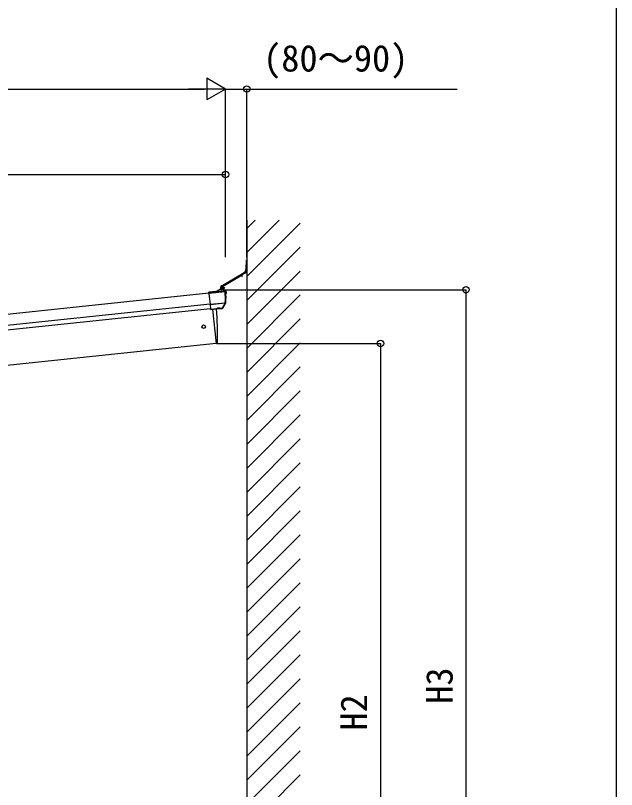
# Model space of a CAD drawing. Units: millimetres, scale not verified. Extents: x -7000 to 7000, y -10401 to 10355.
# Drawn here: x 4751 to 7000, y 3043 to 5940 of the extents above; entities that cross this region are included whole.
import ezdxf
from ezdxf.enums import TextEntityAlignment as Align

# ---------------------------------------------------------------- set-up
doc = ezdxf.new("R2010")
doc.units = ezdxf.units.MM
doc.header["$LTSCALE"] = 50
for name, color, linetype in [('0-4_YKK_13', 4, 'Continuous'), ('0-5_YKK_A1', 4, 'Continuous'), ('0-6_YKK_D', 6, 'Continuous'), ('0-7_YKK_ZWAK', 7, 'Continuous')]:
    doc.layers.add(name, color=color, linetype=linetype)
doc.styles.add('ＭＳ ゴシック', font='')
doc.styles.get('ＭＳ ゴシック').set_extended_font_data('MS Gothic')

msp = doc.modelspace()

# ---------------------------------------------------------------- linework, layer by layer
at = {"layer": '0-4_YKK_13'}
for p, q in [((5614.07, 4989.85), (5615.94, 5024.24)), ((5617.17, 4988.64), (5616.94, 5024.22)), ((5525.63, 4925.06), (5598.92, 4969.09)), ((5527.22, 4929.97), (5606.82, 4977.81)), ((5598.21, 4964.12), (5599.36, 4968.76)), ((5599.47, 4963.81), (5601.08, 4970.29)), ((5601.22, 4970.47), (5609.89, 4975.69)), ((5522.78, 4928.57), (5523.11, 4928.6)), ((5501.24, 4906.49), (5474.72, 4903.71)), ((5474.76, 4903.34), (5474.72, 4903.71)), ((5474.76, 4903.34), (5502.52, 4906.25)), ((5475.07, 4900.36), (5474.76, 4903.34)), ((5535.41, 4906.7), (5475.07, 4900.36)), ((5475.07, 4900.36), (5475.14, 4899.73)), ((5535.51, 4906.07), (5475.14, 4899.73)), ((5475.14, 4899.73), (5479.47, 4858.53)), ((5501.49, 4906.17), (5501.24, 4906.49)), ((5501.49, 4906.17), (5512.89, 4913.32)), ((5513.34, 4913.03), (5502.52, 4906.25)), ((5535.01, 4909.67), (5502.52, 4906.25)), ((5512.89, 4913.32), (5512.84, 4913.46)), ((5514.07, 4913.87), (5514.11, 4913.74)), ((5514.11, 4913.74), (5527.51, 4915.15)), ((5514.11, 4913.74), (5514.16, 4913.32)), ((5527.56, 4914.73), (5514.16, 4913.32)), ((5519.97, 4922.84), (5519.18, 4922.62)), ((5519.97, 4922.84), (5520.47, 4922.8)), ((5519.97, 4922.84), (5520.8, 4914.88)), ((5520.8, 4914.88), (5519.99, 4914.94)), ((5520.26, 4923.88), (5520.11, 4925.27)), ((5520.47, 4922.8), (5521.29, 4915.02)), ((5521.58, 4923.71), (5520.59, 4923.61)), ((5520.8, 4914.88), (5521.29, 4915.02)), ((5521.91, 4923.45), (5522.23, 4920.48)), ((5522.52, 4917.66), (5522.81, 4914.89)), ((5523.14, 4914.63), (5527.02, 4915.03)), ((5524.91, 4923.61), (5524.94, 4923.36)), ((5525.49, 4922.92), (5526.18, 4922.99)), ((5526.73, 4922.55), (5527.47, 4915.58)), ((5527.51, 4915.15), (5527.56, 4915.29)), ((5527.51, 4915.15), (5527.56, 4914.73)), ((5527.56, 4915.29), (5527.55, 4915.29)), ((5528.92, 4921.77), (5528.84, 4921.6)), ((5528.89, 4921.16), (5532, 4921.49)), ((5528.92, 4921.77), (5529.13, 4921.79)), ((5528.92, 4921.77), (5529.08, 4921.18)), ((5528.92, 4920.91), (5533.37, 4920.38)), ((5528.97, 4920.51), (5529.73, 4918.29)), ((5529.13, 4921.79), (5529.31, 4921.21)), ((5529.2, 4918.23), (5529.73, 4918.29)), ((5529.27, 4920.48), (5529.97, 4917.96)), ((5529.34, 4921.51), (5532.09, 4921.8)), ((5529.54, 4920.45), (5530.04, 4918.82)), ((5529.97, 4917.96), (5529.73, 4918.29)), ((5529.75, 4921.56), (5529.78, 4921.26)), ((5529.87, 4920.41), (5530.11, 4918.17)), ((5530.04, 4918.17), (5529.97, 4917.96)), ((5530.04, 4918.17), (5532.45, 4918.42)), ((5534.53, 4910.3), (5530.47, 4913.8)), ((5531.22, 4914.21), (5531.16, 4914.01)), ((5531.16, 4914.01), (5535.22, 4910.51)), ((5531.22, 4914.2), (5531.22, 4914.21)), ((5531.22, 4914.2), (5535.54, 4910.71)), ((5531.55, 4919.29), (5532.45, 4918.42)), ((5532.09, 4921.8), (5532, 4921.49)), ((5532, 4921.49), (5533.37, 4920.38)), ((5533.79, 4920.42), (5532.09, 4921.8)), ((5532.31, 4920.12), (5533.81, 4920.27)), ((5532.31, 4920.12), (5533.83, 4920.12)), ((5533.83, 4920.12), (5532.45, 4918.42)), ((5533.37, 4920.38), (5533.79, 4920.42)), ((5533.83, 4920.12), (5533.79, 4920.42)), ((5535.08, 4909.68), (5535.01, 4909.67)), ((5535.22, 4910.51), (5535.55, 4910.7)), ((5536.39, 4906.86), (5535.41, 4906.7)), ((5535.51, 4906.07), (5535.41, 4906.7)), ((5536.5, 4906.24), (5535.51, 4906.07)), ((5535.54, 4910.71), (5536.4, 4910.01)), ((5536.61, 4908.87), (5536.17, 4908.61)), ((5536.39, 4906.86), (5536.5, 4906.24)), ((5536.62, 4908.86), (5536.61, 4908.87)), ((5536.62, 4908.86), (5537.06, 4906.21)), ((5537.48, 4908.16), (5536.62, 4908.86)), ((5537.79, 4906.31), (5537.48, 4908.16)), ((5538.42, 4902.66), (5538.9, 4903.86)), ((5538.42, 4902.66), (5539.14, 4901.58)), ((5538.5, 4906.28), (5539.25, 4899.13)), ((5540.61, 4904.95), (5538.9, 4903.86)), ((5541.04, 4900.87), (5539.14, 4901.58)), ((5479.47, 4858.53), (5535.81, 4864.45)), ((5479.56, 4857.65), (5479.47, 4858.53)), ((5535.57, 4863.54), (5479.56, 4857.65)), ((5479.56, 4857.65), (5481.32, 4840.86)), ((5481.32, 4840.86), (5505.69, 4843.43)), ((5481.48, 4839.38), (5481.32, 4840.86)), ((5505.84, 4841.94), (5481.48, 4839.38)), ((5481.48, 4839.38), (5481.5, 4839.15)), ((5481.5, 4839.15), (5491.45, 4840.2)), ((5488.47, 4839.79), (5501.85, 4712.49)), ((5491.45, 4840.2), (5491.72, 4840.13)), ((5491.72, 4840.13), (5517.05, 4842.8)), ((5505.59, 4844.33), (5514.54, 4845.27)), ((5505.69, 4843.43), (5505.59, 4844.33)), ((5505.84, 4841.94), (5505.69, 4843.43)), ((5505.87, 4841.74), (5505.84, 4841.94)), ((5514.82, 4842.68), (5505.87, 4841.74)), ((5514.16, 4844.98), (5506.03, 4844.13)), ((5506.12, 4844.11), (5506.16, 4843.73)), ((5506.13, 4844.01), (5514.09, 4844.84)), ((5506.16, 4843.73), (5506.29, 4842.49)), ((5514.16, 4844.12), (5506.21, 4843.29)), ((5506.29, 4842.49), (5506.31, 4842.29)), ((5514.12, 4844.56), (5514.08, 4844.95)), ((5514.25, 4843.32), (5514.12, 4844.56)), ((5514.27, 4843.13), (5514.25, 4843.32)), ((5514.54, 4845.27), (5514.64, 4844.37)), ((5514.64, 4844.37), (5526.31, 4845.59)), ((5514.64, 4844.37), (5514.8, 4842.88)), ((5524.86, 4843.94), (5514.8, 4842.88)), ((5514.8, 4842.88), (5514.82, 4842.68)), ((5517.05, 4842.8), (5517.31, 4842.92)), ((5517.31, 4842.92), (5525, 4843.72)), ((5525, 4843.72), (5524.86, 4843.94)), ((5526.31, 4845.59), (5535.57, 4863.54)), ((5527.1, 4845.55), (5527.36, 4845.16)), ((5536.39, 4863.55), (5527.13, 4845.61)), ((5527.36, 4845.16), (5537.48, 4863.42)), ((5535.66, 4863.81), (5535.81, 4864.45)), ((5535.81, 4864.45), (5535.87, 4864.79)), ((5536.75, 4864.39), (5536.49, 4863.74)), ((5536.84, 4864.89), (5536.75, 4864.39)), ((5501.85, 4712.49), (5503.91, 4712.78))]:
    msp.add_line(p, q, dxfattribs=at)
for points in [[(5501.24, 4906.49), (5512.84, 4913.46), (5512.84, 4913.46)], [(5514.07, 4913.87), (5514.07, 4913.87), (5527.55, 4915.29)], [(5518.17, 4920.94), (5520.6, 4920.04), (5521.32, 4918.96)], [(5518.66, 4916.37), (5520.84, 4917.76), (5521.32, 4918.96)], [(5528.96, 4920.52), (5532.31, 4920.12), (5531.55, 4919.29), (5530.03, 4918.97)], [(5529.13, 4921.79), (5529.44, 4921.37), (5529.49, 4921.23)], [(5535.52, 4906), (5535.55, 4906.01), (5535.68, 4906.03), (5536, 4906.07), (5536.26, 4906.1), (5536.44, 4906.13), (5536.51, 4906.14)], [(5536.18, 4908.91), (5536.14, 4908.95), (5536.14, 4908.92), (5536.16, 4908.71), (5536.17, 4908.61)], [(5536.51, 4906.14), (5537.06, 4906.21), (5537.79, 4906.31)], [(5505.69, 4843.43), (5505.79, 4843.44), (5505.88, 4843.46), (5505.96, 4843.5), (5506.03, 4843.54), (5506.09, 4843.58), (5506.13, 4843.63), (5506.16, 4843.68), (5506.16, 4843.73)], [(5514.12, 4844.56), (5514.13, 4844.52), (5514.16, 4844.47), (5514.21, 4844.43), (5514.28, 4844.4), (5514.36, 4844.38), (5514.45, 4844.37), (5514.54, 4844.36), (5514.64, 4844.37)], [(5537.48, 4863.42), (5536.96, 4863.59), (5536.49, 4863.74)], [(5536.84, 4864.89), (5537.14, 4864.79), (5537.84, 4864.57)]]:
    msp.add_lwpolyline(points, dxfattribs=at)
msp.add_lwpolyline([(5520.44, 4923.14), (5521.93, 4923.3), (5522.82, 4914.84), (5521.33, 4914.69)], close=True, dxfattribs=at)
for centre, radius, start, end in [((5616.44, 5024.21), 0.5, 0.36864, 176.89297), ((5599.1, 4990.66), 15, 301, 356.89297), ((5602.17, 4988.54), 15, 301, 0.36864), ((5598.84, 4963.97), 0.65, 166, 346), ((5599.07, 4968.83), 0.3, 346, 121), ((5601.37, 4970.22), 0.3, 121, 166), ((5523.1, 4925.58), 3, 96, 186), ((5522.06, 4938.55), 10, 276, 301), ((5514.38, 4910.89), 3, 96.02369, 120.97631), ((5512.83, 4912.72), 0.603, 31.49733, 84.25492), ((5524.46, 4919.29), 6.5, 153.94412, 218.05588), ((5519.43, 4921.75), 0.9, 106, 153.94412), ((5520.05, 4915.84), 0.9, 218.05588, 266), ((5520.56, 4923.91), 0.3, 186, 276), ((5521.61, 4923.42), 0.3, 6, 96), ((5522.72, 4920.53), 0.5, 186, 256.52878), ((5523.02, 4917.72), 0.5, 115.47122, 186), ((5522.37, 4919.07), 1, 295.47122, 76.52878), ((5523.11, 4914.93), 0.3, 186, 276), ((5526.4, 4923.77), 1.5, 121, 186), ((5525.44, 4923.41), 0.5, 186, 276), ((5526.24, 4922.49), 0.5, 6, 96), ((5526.97, 4915.53), 0.5, 276, 6), ((5528.08, 4910.32), 5, 51.04426, 95.95574), ((5530.98, 4913.34), 0.687, 75.11783, 138.10206), ((5535.04, 4909.85), 0.687, 75.11783, 138.10206), ((5535.6, 4909.51), 0.544, 162.73188, 200.98978), ((5535.18, 4908.64), 1.04, 14.99418, 95.57305), ((5535.23, 4908.36), 0.972, 14.97563, 98.15804), ((5321.93, 4883.62), 214.77, 354.96783, 5.98122), ((5324.01, 4883.84), 213.67, 354.91014, 5.98896), ((5336.9, 4885.2), 202, 354.13916, 6), ((5538.65, 4906.3), 0.154, 68.71904, 186), ((5537.18, 4902.53), 4.2, 303.28096, 68.71904), ((5539.4, 4899.15), 0.154, 186, 303.28096), ((4607.25, 4752.7), 900, 357.63919, 5.64987), ((5505.79, 4842.44), 0.5, 275.94657, 5.94647), ((5514.74, 4843.38), 0.5, 186.05353, 276.05343), ((5524.74, 4846.62), 2.99, 285.2717, 331.00739), ((5526.66, 4846.18), 0.767, 240.34994, 304.88109), ((5526.71, 4846.26), 0.781, 239.225, 302.63957), ((5535.97, 4864.21), 0.781, 239.225, 302.63957), ((5536.14, 4864.53), 0.864, 236.18007, 293.81643), ((5536.37, 4865.86), 1.52, 248.08197, 284.29261), ((5536.2, 4866.28), 1.53, 257.29542, 294.62651), ((5534.86, 4864.88), 3, 331, 354.13916), ((5503.49, 4715.75), 3, 278, 357.63919)]:
    msp.add_arc(centre, radius, start, end, dxfattribs=at)
for centre, major_axis, ratio, start_param, end_param in [((5503.82, 4906.46), (2.33, 0.28), 0.02349, 3.1555782, 4.1212369), ((5514.46, 4910.67), (-0.67, 3.02), 0.969687, 6.173674, 6.6091794), ((5514.4, 4911.24), (-0.46, 2.04), 0.954331, 6.1723047, 6.60781), ((5527.98, 4909.98), (0.53, 5.17), 0.961456, 5.6979268, 6.4817801), ((5527.92, 4910.55), (0.44, 4.17), 0.951804, 5.6990393, 6.4828925), ((5533.21, 4908.72), (0.99, 1.82), 0.953986, 5.676545, 6.0811891), ((5535.53, 4906.71), (-0.44, 2.97), 0.040783, 0.492744, 1.5691306), ((5533.27, 4908.15), (1.44, 2.71), 0.969265, 5.4394983, 6.0745628), ((5547.76, 4907.36), (-33.39, 199.6), 0.060748, 1.5670855, 1.567432), ((5530.13, 4911.23), (5.88, -1.31), 0.24881, 0.460585, 0.4641038), ((5533.66, 4908.37), (0.23, 2.99), 0.996996, 4.9538539, 5.6767523), ((5536.51, 4906.87), (-0.33, 1.98), 0.061048, 0.4906619, 1.5670485), ((5534.51, 4907.68), (-2.34, 1.9), 0.995767, 3.9859716, 4.712389), ((5548.75, 4907.53), (-33.28, 198.61), 0.061048, 1.5670485, 1.5675471), ((5505.57, 4844.58), (-0.531, 0.43), 0.267949, 1.8325957, 2.8187067), ((5505.81, 4842.24), (-0.052, 0.498), 0.998135, 3.1415927, 4.712389), ((5505.62, 4844.06), (0.497, 0.052), 0.07321, 0, 0.5846853), ((5514.57, 4845), (0.497, 0.052), 0.07321, 2.5569074, 3.1415927), ((5514.52, 4845.52), (0.43, 0.531), 0.267949, 3.4644786, 4.4505896), ((5514.76, 4843.18), (0.052, -0.498), 0.998135, 4.712389, 6.2831853), ((5524.54, 4846.92), (1.33, 2.73), 0.954954, 3.7205389, 4.6785286), ((5524.54, 4846.92), (-0.11, 3), 0.642905, 3.2459383, 4.203928), ((5524.68, 4846.71), (1.66, -2.51), 0.997631, 5.8041905, 5.8929484), ((5524.61, 4846.82), (3.53, -2.11), 0.650902, 5.2561448, 5.3289554), ((5526.98, 4847.17), (1.08, 3.13), 0.040856, 2.1135035, 2.1416249), ((5527.85, 4846.69), (1.19, 2.13), 0.05004, 2.1295502, 2.1576716), ((5536.24, 4865.12), (1.08, 3.13), 0.040856, 2.0162551, 2.1135035), ((5537.11, 4864.63), (1.19, 2.13), 0.05004, 2.0323018, 2.1295502)]:
    msp.add_ellipse(centre, major_axis=major_axis, ratio=ratio, start_param=start_param, end_param=end_param, dxfattribs=at)
at = {"layer": '0-5_YKK_A1'}
for p, q in [((5616.9, 5173.74), (5616.9, 2043.51)), ((5616.9, 5142.68), (5647.95, 5173.74)), ((5616.9, 5052.88), (5737.76, 5173.74)), ((5616.9, 4963.08), (5816.9, 5163.08)), ((5616.9, 4873.27), (5816.9, 5073.27)), ((5616.9, 4783.47), (5816.9, 4983.47)), ((3798.48, 4725.51), (5474.93, 4901.71)), ((3798.52, 4725.09), (5474.97, 4901.29)), ((5616.9, 4693.67), (5816.9, 4893.67)), ((5479.44, 4858.78), (3802.99, 4682.58)), ((5481.2, 4842.04), (3804.75, 4665.84)), ((5488.47, 4839.79), (5501.85, 4712.49)), ((5616.9, 4603.87), (5816.9, 4803.87)), ((5501.85, 4712.49), (3894.07, 4543.51)), ((5616.9, 4514.06), (5816.9, 4714.06)), ((5616.9, 4424.26), (5816.9, 4624.26)), ((5616.9, 4334.46), (5816.9, 4534.46)), ((5616.9, 4244.66), (5816.9, 4444.66)), ((5616.9, 4154.85), (5816.9, 4354.85)), ((5616.9, 4065.05), (5816.9, 4265.05)), ((5616.9, 3975.25), (5816.9, 4175.25)), ((5616.9, 3885.45), (5816.9, 4085.45)), ((5616.9, 3795.64), (5816.9, 3995.64)), ((5616.9, 3705.84), (5816.9, 3905.84)), ((5616.9, 3616.04), (5816.9, 3816.04)), ((5616.9, 3526.24), (5816.9, 3726.24)), ((5616.9, 3436.43), (5816.9, 3636.43)), ((5616.9, 3346.63), (5816.9, 3546.63)), ((5616.9, 3256.83), (5816.9, 3456.83)), ((5616.9, 3167.03), (5816.9, 3367.03)), ((5616.9, 3077.22), (5816.9, 3277.22)), ((5616.9, 2987.42), (5816.9, 3187.42)), ((5616.9, 2897.62), (5816.9, 3097.62))]:
    msp.add_line(p, q, dxfattribs=at)
msp.add_circle((5455.06, 4775.04), 6.5, dxfattribs=at)
at = {"layer": '0-6_YKK_D'}
for p, q in [((5536.9, 5664.71), (5467.62, 5704.71)), ((5467.62, 5704.71), (5467.62, 5624.71)), ((3817.91, 5664.71), (5456.9, 5664.71)), ((5536.9, 5664.71), (5398.33, 5664.71)), ((5536.9, 5664.71), (5467.62, 5624.71)), ((5536.9, 5034.71), (5536.9, 5665.71)), ((5536.9, 5034.71), (5536.9, 5665.71)), ((5616.9, 5034.71), (5616.9, 5665.71)), ((3816.32, 5344.71), (5536.9, 5344.71)), ((5536.9, 5034.71), (5536.9, 5345.71)), ((5529.08, 4913.32), (6437.9, 4913.32)), ((6436.9, 2043.51), (6436.9, 4913.32)), ((5502.85, 4712.49), (6117.9, 4712.49)), ((6116.9, 4712.49), (6116.9, 2043.51))]:
    msp.add_line(p, q, dxfattribs=at)
msp.add_lwpolyline([(5536.9, 5664.71), (5616.9, 5664.71), (6404.22, 5664.71)], dxfattribs=at)
for centre in [(5616.9, 5664.71), (5536.9, 5344.71), (6436.9, 4913.32), (6116.9, 4712.49)]:
    msp.add_circle(centre, 12, dxfattribs=at)
at = {"layer": '0-7_YKK_ZWAK'}
msp.add_lwpolyline([(-7000, -10401.1), (7000, -10401.1), (7000, 9998.9)], dxfattribs=at)

# ---------------------------------------------------------------- texts
at = {"layer": '0-6_YKK_D', "style": 'ＭＳ ゴシック'}
msp.add_text('(80～90)', height=99.71, dxfattribs=at).set_placement((5677.94, 5700.17), align=Align.BOTTOM_LEFT)
for s, p in [('H3', (6416.9, 3363.66)), ('H2', (6096.9, 3263.25))]:
    msp.add_text(s, height=99.71, rotation=90, dxfattribs=at).set_placement(p, align=Align.BOTTOM_LEFT)

doc.saveas('drawing.dxf')
